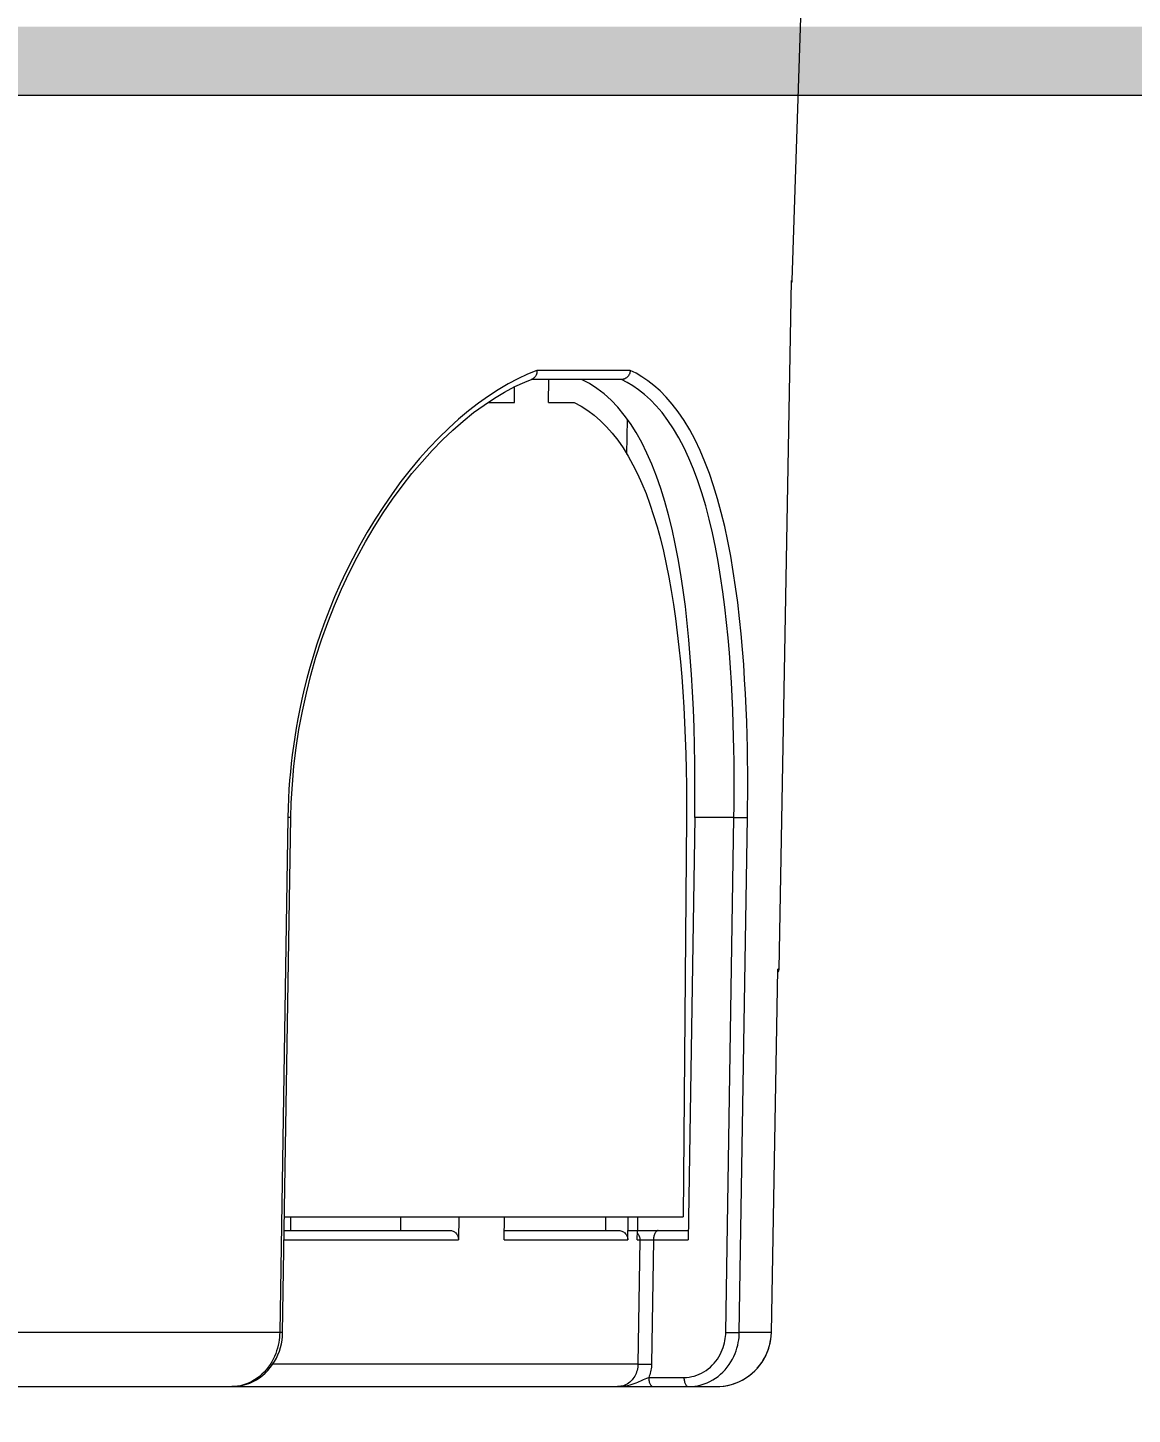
# Model space of a CAD drawing. Header units: millimetres. Extents: x -853320 to 19484, y -510814 to 9708.
# Drawn here: x 11202.5 to 11226.55, y 6735.58 to 6765.79 of the extents above; entities that cross this region are included whole.
import ezdxf
from ezdxf import colors
from ezdxf.entities.mleader import LeaderData, LeaderLine
from ezdxf.math import Vec2, Vec3

# ---------------------------------------------------------------- set-up
doc = ezdxf.new("R2010")
doc.units = ezdxf.units.MM
doc.layers.add('DS_ST_quote 1_50', color=7, linetype='Continuous')
for name, color, linetype, lineweight in [('F_ARREDI', 7, 'Continuous', 5), ('F_ELETTRICO', 22, 'Continuous', 5), ('F_ELETTRODOMESTICI', 40, 'Continuous', 5), ('F_PARETE_nuove', 5, 'Continuous', 5), ('F_TUBOLARE sez.40x40', 7, 'Continuous', 5)]:
    doc.layers.add(name, color=color, linetype=linetype, lineweight=lineweight)
doc.styles.add('ARIAL', font='arial.ttf')
doc.styles.add('DANZI-DIDASCALIE', font='Yu Gothic UI Light.ttf', dxfattribs={"height": 30})
doc.dimstyles.new('ISO-100', dxfattribs={"dimtxt": 100, "dimasz": 5, "dimexe": 0.25, "dimexo": 6, "dimgap": 6, "dimtad": 1, "dimtxsty": 'ARIAL', "dimblk": 'ARCHTICK', "dimcen": 2.5, "dimdle": 15, "dimse1": 1, "dimse2": 1, "dimclrd": 256, "dimclre": 256, "dimclrt": 256, "dimadec": 0, "dimazin": 0, "dimtfac": 1, "dimtmove": 0, "dimatfit": 3, "dimldrblk": 'ARCHTICK', "dimfxl": 1, "dimlwd": -1, "dimlwe": -1, "dimarcsym": 0})

# ---------------------------------------------------------------- blocks, each defined once
blk = doc.blocks.new('_Dot')
at = {"color": 0, "linetype": 'ByBlock', "lineweight": -2}
blk.add_line((-0.5, 0), (-1, 0), dxfattribs=at)
at = {"color": 0, "linetype": 'ByBlock', "const_width": 0.5}
blk.add_lwpolyline([(-0.25, 0, 1), (0.25, 0, 1)], format="xyb", close=True, dxfattribs=at)
blk = doc.blocks.new('SCATOLA INCASSO_1 P_sezione e pianta')
at = {"layer": 'F_ELETTRICO'}
for p, q in [((55446.896, -13649.83), (55433.518, -13649.398)), ((55446.896, -13649.83), (55446.896, -13649.85)), ((55446.903, -13649.85), (55446.896, -13649.85)), ((55446.903, -13649.85), (55446.896, -13649.85)), ((55461.896, -13650.117), (55446.903, -13649.85)), ((55461.896, -13650.117), (55461.896, -13650.117)), ((55461.896, -13650.117), (55461.896, -13650.143)), ((55461.908, -13650.118), (55461.896, -13650.117)), ((55461.903, -13650.143), (55461.896, -13650.143)), ((55461.903, -13650.143), (55461.896, -13650.143)), ((55469.815, -13650.285), (55461.903, -13650.143)), ((55469.815, -13650.285), (55469.815, -13650.285)), ((55469.815, -13650.285), (55469.815, -13650.983)), ((55458.596, -13651.005), (55458.597, -13650.909)), ((55469.815, -13650.983), (55458.597, -13650.805)), ((55458.597, -13650.85), (55458.597, -13650.822)), ((55458.597, -13650.909), (55458.597, -13650.85)), ((55458.594, -13651.101), (55458.596, -13651.005)), ((55458.594, -13651.101), (55458.594, -13651.954)), ((55469.811, -13651.279), (55458.594, -13651.101)), ((55469.811, -13651.279), (55469.813, -13651.183)), ((55469.813, -13651.183), (55469.814, -13651.086)), ((55469.814, -13651.086), (55469.815, -13651.028)), ((55469.815, -13651.028), (55469.815, -13651)), ((55470.994, -13682.187), (55470.994, -13651.487)), ((55458.594, -13651.954), (55467.794, -13652.1)), ((55467.594, -13653.408), (55467.594, -13652.097)), ((55467.794, -13652.851), (55467.794, -13652.1)), ((55458.594, -13652.134), (55467.294, -13652.203)), ((55467.294, -13660.889), (55467.294, -13652.203)), ((55470.794, -13652.956), (55470.794, -13652.189)), ((55467.795, -13652.936), (55467.794, -13652.851)), ((55467.794, -13652.851), (55470.506, -13652.895)), ((55467.797, -13653.041), (55467.795, -13652.936)), ((55470.503, -13653.087), (55470.504, -13652.99)), ((55470.504, -13652.99), (55470.506, -13652.895)), ((55467.294, -13653.203), (55467.594, -13653.203)), ((55467.797, -13653.207), (55467.594, -13653.203)), ((55467.797, -13653.098), (55467.797, -13653.041)), ((55467.797, -13653.12), (55467.797, -13653.098)), ((55467.797, -13653.207), (55467.797, -13653.147)), ((55467.797, -13653.147), (55470.503, -13653.19)), ((55470.502, -13653.146), (55470.503, -13653.087)), ((55470.502, -13653.174), (55470.502, -13653.146)), ((55470.503, -13653.19), (55470.503, -13661.143)), ((55470.866, -13653.128), (55470.841, -13653.07)), ((55448.855, -13653.358), (55448.855, -13655.391)), ((55449.051, -13653.546), (55449.051, -13655.52)), ((55450.677, -13653.431), (55449.92, -13653.421)), ((55467.294, -13653.408), (55467.594, -13653.408)), ((55467.797, -13653.412), (55467.594, -13653.408)), ((55467.594, -13656.098), (55467.594, -13653.606)), ((55467.797, -13656.101), (55467.797, -13653.412)), ((55467.594, -13653.893), (55467.294, -13653.893)), ((55449.551, -13655.136), (55449.551, -13654.579)), ((55449.551, -13655.136), (55449.051, -13655.132)), ((55449.107, -13655.658), (55449.042, -13655.498)), ((55449.551, -13655.881), (55449.209, -13655.878)), ((55449.551, -13656.459), (55449.551, -13655.881)), ((55467.797, -13656.101), (55467.294, -13656.094)), ((55467.294, -13657.094), (55467.797, -13657.101)), ((55467.797, -13660.897), (55467.797, -13657.101)), ((55467.594, -13660.893), (55467.594, -13657.271)), ((55467.594, -13658.357), (55467.294, -13658.355)), ((55469.814, -13660.929), (55458.597, -13660.751)), ((55458.597, -13660.816), (55469.815, -13660.994)), ((55467.294, -13660.756), (55467.594, -13660.759)), ((55469.815, -13660.994), (55469.815, -13697.529)), ((55470.984, -13661.909), (55470.991, -13661.974)), ((55470.991, -13661.974), (55470.994, -13662.039))]:
    blk.add_line(p, q, dxfattribs=at)
for points in [[(55461.962, -13650.144), (55461.956, -13650.139), (55461.945, -13650.131), (55461.933, -13650.125), (55461.921, -13650.121), (55461.908, -13650.118)], [(55470.981, -13651.311), (55470.967, -13651.236), (55470.947, -13651.154), (55470.921, -13651.074), (55470.889, -13650.995), (55470.851, -13650.919), (55470.809, -13650.846), (55470.761, -13650.776), (55470.709, -13650.71), (55470.652, -13650.647), (55470.591, -13650.589), (55470.526, -13650.535), (55470.457, -13650.485), (55470.385, -13650.441), (55470.31, -13650.402), (55470.232, -13650.368), (55470.153, -13650.34), (55470.072, -13650.318), (55469.989, -13650.301), (55469.905, -13650.29), (55469.815, -13650.285)], [(55470.593, -13650.591), (55470.534, -13650.541), (55470.471, -13650.495), (55470.406, -13650.453), (55470.338, -13650.416), (55470.267, -13650.383), (55470.195, -13650.355), (55470.121, -13650.331), (55470.046, -13650.312), (55469.969, -13650.298), (55469.892, -13650.289), (55469.815, -13650.285)], [(55458.597, -13650.805), (55458.35, -13650.802), (55458.1, -13650.8), (55457.848, -13650.8), (55457.596, -13650.801), (55457.341, -13650.803), (55457.076, -13650.808), (55456.797, -13650.814), (55456.507, -13650.823), (55456.209, -13650.835), (55455.902, -13650.849), (55455.586, -13650.867), (55455.263, -13650.888), (55454.932, -13650.914), (55454.594, -13650.943), (55454.255, -13650.978), (55453.913, -13651.018), (55453.569, -13651.064), (55453.231, -13651.115), (55452.899, -13651.171), (55452.572, -13651.234), (55452.255, -13651.302), (55451.95, -13651.376), (55451.654, -13651.456), (55451.371, -13651.542), (55451.1, -13651.634), (55450.842, -13651.732), (55450.597, -13651.836), (55450.365, -13651.947), (55450.147, -13652.064), (55449.944, -13652.186), (55449.758, -13652.313), (55449.587, -13652.445), (55449.434, -13652.578), (55449.299, -13652.71), (55449.183, -13652.843), (55449.08, -13652.975), (55448.991, -13653.104), (55448.916, -13653.232), (55448.855, -13653.358)], [(55458.597, -13650.822), (55458.597, -13650.812), (55458.597, -13650.805)], [(55470.981, -13651.311), (55470.971, -13651.255), (55470.954, -13651.179), (55470.931, -13651.105), (55470.904, -13651.032), (55470.873, -13650.961), (55470.836, -13650.892), (55470.796, -13650.826), (55470.751, -13650.762), (55470.702, -13650.702), (55470.649, -13650.645)], [(55458.594, -13651.101), (55458.352, -13651.097), (55458.108, -13651.095), (55457.861, -13651.095), (55457.614, -13651.096), (55457.365, -13651.098), (55457.106, -13651.102), (55456.833, -13651.108), (55456.55, -13651.116), (55456.258, -13651.126), (55455.958, -13651.14), (55455.65, -13651.156), (55455.334, -13651.176), (55455.01, -13651.2), (55454.68, -13651.228), (55454.347, -13651.261), (55454.012, -13651.299), (55453.676, -13651.342), (55453.345, -13651.39), (55453.02, -13651.444), (55452.701, -13651.503), (55452.391, -13651.568), (55452.091, -13651.639), (55451.802, -13651.715), (55451.524, -13651.797), (55451.259, -13651.885), (55451.006, -13651.979), (55450.765, -13652.079), (55450.538, -13652.186), (55450.323, -13652.298), (55450.125, -13652.415), (55449.941, -13652.538), (55449.773, -13652.665), (55449.623, -13652.793), (55449.491, -13652.921), (55449.375, -13653.05), (55449.274, -13653.177), (55449.187, -13653.303), (55449.113, -13653.427), (55449.051, -13653.548)], [(55469.815, -13651), (55469.815, -13650.99), (55469.815, -13650.983)], [(55470.994, -13652.089), (55470.991, -13652.02), (55470.984, -13651.951), (55470.973, -13651.883), (55470.957, -13651.816), (55470.936, -13651.75), (55470.911, -13651.685), (55470.882, -13651.622), (55470.849, -13651.561), (55470.811, -13651.502), (55470.77, -13651.445), (55470.725, -13651.391), (55470.676, -13651.339), (55470.625, -13651.291), (55470.57, -13651.245), (55470.514, -13651.204), (55470.456, -13651.166), (55470.396, -13651.132), (55470.336, -13651.102), (55470.275, -13651.075), (55470.213, -13651.053), (55470.153, -13651.034), (55470.093, -13651.018), (55470.034, -13651.005), (55469.977, -13650.996), (55469.921, -13650.989), (55469.867, -13650.985), (55469.815, -13650.983)], [(55470.794, -13652.189), (55470.792, -13652.132), (55470.786, -13652.075), (55470.776, -13652.02), (55470.763, -13651.964), (55470.746, -13651.91), (55470.725, -13651.857), (55470.701, -13651.805), (55470.673, -13651.755), (55470.642, -13651.706), (55470.607, -13651.659), (55470.57, -13651.614), (55470.529, -13651.572), (55470.486, -13651.532), (55470.441, -13651.495), (55470.394, -13651.46), (55470.345, -13651.429), (55470.296, -13651.401), (55470.245, -13651.376), (55470.195, -13651.355), (55470.143, -13651.336), (55470.093, -13651.32), (55470.043, -13651.307), (55469.994, -13651.297), (55469.946, -13651.289), (55469.9, -13651.283), (55469.855, -13651.28), (55469.811, -13651.279)], [(55470.994, -13651.487), (55470.991, -13651.409), (55470.984, -13651.332), (55470.981, -13651.311)], [(55458.594, -13651.954), (55458.202, -13651.95), (55457.809, -13651.949), (55457.416, -13651.952), (55457.024, -13651.958), (55456.633, -13651.968), (55456.244, -13651.982), (55455.859, -13652), (55455.477, -13652.023), (55455.1, -13652.05), (55454.726, -13652.081), (55454.358, -13652.117), (55453.997, -13652.158), (55453.643, -13652.205), (55453.297, -13652.256), (55452.96, -13652.314), (55452.631, -13652.377), (55452.311, -13652.447), (55452.003, -13652.522), (55451.708, -13652.604), (55451.424, -13652.692), (55451.154, -13652.786), (55450.896, -13652.887), (55450.653, -13652.995), (55450.423, -13653.109), (55450.209, -13653.229), (55450.01, -13653.356), (55449.825, -13653.489), (55449.657, -13653.629), (55449.503, -13653.776), (55449.366, -13653.928), (55449.245, -13654.085), (55449.14, -13654.249), (55449.051, -13654.417)], [(55470.794, -13652.189), (55470.815, -13652.188), (55470.835, -13652.187), (55470.856, -13652.184), (55470.875, -13652.18), (55470.894, -13652.176), (55470.911, -13652.17), (55470.928, -13652.163), (55470.942, -13652.156), (55470.956, -13652.148), (55470.967, -13652.139), (55470.977, -13652.13), (55470.984, -13652.12), (55470.989, -13652.11), (55470.993, -13652.099), (55470.994, -13652.089)], [(55449.551, -13654.579), (55449.632, -13654.428), (55449.725, -13654.282), (55449.831, -13654.141), (55449.949, -13654.005), (55450.08, -13653.875), (55450.222, -13653.75), (55450.376, -13653.63), (55450.542, -13653.515), (55450.719, -13653.405), (55450.907, -13653.3), (55451.106, -13653.201), (55451.317, -13653.106), (55451.538, -13653.015), (55451.77, -13652.93), (55452.011, -13652.85), (55452.263, -13652.774), (55452.524, -13652.703), (55452.794, -13652.637), (55453.072, -13652.576), (55453.358, -13652.519), (55453.651, -13652.466), (55453.951, -13652.418), (55454.257, -13652.374), (55454.569, -13652.334), (55454.885, -13652.298), (55455.205, -13652.266), (55455.53, -13652.238), (55455.858, -13652.213), (55456.19, -13652.192), (55456.525, -13652.174), (55456.864, -13652.16), (55457.205, -13652.148), (55457.549, -13652.14), (55457.895, -13652.135), (55458.244, -13652.133), (55458.594, -13652.134)], [(55467.594, -13652.751), (55467.595, -13652.762), (55467.598, -13652.772), (55467.604, -13652.782), (55467.611, -13652.792), (55467.621, -13652.801), (55467.632, -13652.81), (55467.645, -13652.818), (55467.66, -13652.826), (55467.676, -13652.832), (55467.694, -13652.838), (55467.712, -13652.843), (55467.732, -13652.847), (55467.752, -13652.849), (55467.773, -13652.851), (55467.794, -13652.851)], [(55470.506, -13652.895), (55470.539, -13652.896), (55470.572, -13652.898), (55470.605, -13652.903), (55470.637, -13652.908), (55470.67, -13652.915), (55470.701, -13652.923), (55470.733, -13652.933), (55470.763, -13652.944), (55470.794, -13652.956)], [(55470.794, -13652.956), (55470.815, -13652.955), (55470.835, -13652.954), (55470.856, -13652.951), (55470.875, -13652.947), (55470.894, -13652.943), (55470.911, -13652.937), (55470.928, -13652.93), (55470.942, -13652.923), (55470.956, -13652.915), (55470.967, -13652.906), (55470.977, -13652.897), (55470.984, -13652.887), (55470.989, -13652.877), (55470.993, -13652.866), (55470.994, -13652.856)], [(55470.841, -13653.07), (55470.81, -13652.997), (55470.801, -13652.975), (55470.794, -13652.956)], [(55467.653, -13653.204), (55467.661, -13653.196), (55467.678, -13653.183)], [(55467.678, -13653.183), (55467.696, -13653.172), (55467.715, -13653.163)], [(55467.715, -13653.163), (55467.735, -13653.156), (55467.755, -13653.151), (55467.776, -13653.148), (55467.797, -13653.147)], [(55467.797, -13653.147), (55467.797, -13653.143), (55467.797, -13653.137), (55467.797, -13653.12)], [(55470.503, -13653.19), (55470.502, -13653.183), (55470.502, -13653.174)], [(55470.503, -13653.19), (55470.537, -13653.192), (55470.572, -13653.195), (55470.606, -13653.201), (55470.639, -13653.209), (55470.672, -13653.219), (55470.704, -13653.231), (55470.735, -13653.245), (55470.765, -13653.261), (55470.794, -13653.279), (55470.822, -13653.299), (55470.848, -13653.32), (55470.873, -13653.344), (55470.897, -13653.371), (55470.918, -13653.399), (55470.938, -13653.429), (55470.955, -13653.461), (55470.969, -13653.494), (55470.98, -13653.528), (55470.987, -13653.562), (55470.992, -13653.598), (55470.994, -13653.633)], [(55470.994, -13653.633), (55470.992, -13653.574), (55470.986, -13653.517), (55470.978, -13653.463), (55470.967, -13653.411), (55470.954, -13653.362), (55470.94, -13653.316), (55470.925, -13653.273), (55470.91, -13653.233), (55470.895, -13653.196), (55470.88, -13653.161), (55470.866, -13653.128)], [(55448.855, -13653.358), (55448.875, -13653.36), (55448.896, -13653.364), (55448.915, -13653.37), (55448.935, -13653.378), (55448.953, -13653.388), (55448.97, -13653.399), (55448.987, -13653.411), (55449.001, -13653.425), (55449.014, -13653.441), (55449.025, -13653.457), (55449.035, -13653.474), (55449.042, -13653.492), (55449.047, -13653.51), (55449.05, -13653.528), (55449.051, -13653.546)], [(55467.594, -13653.606), (55467.595, -13653.585), (55467.598, -13653.565), (55467.604, -13653.545), (55467.612, -13653.526), (55467.621, -13653.508), (55467.633, -13653.49), (55467.646, -13653.475), (55467.661, -13653.46), (55467.678, -13653.448), (55467.696, -13653.437), (55467.715, -13653.427), (55467.735, -13653.42), (55467.755, -13653.415), (55467.776, -13653.413), (55467.797, -13653.412)], [(55448.855, -13655.391), (55448.938, -13655.599), (55449.036, -13655.809), (55449.148, -13656.021), (55449.274, -13656.234), (55449.414, -13656.449), (55449.567, -13656.664), (55449.735, -13656.88), (55449.916, -13657.096), (55450.111, -13657.311), (55450.32, -13657.524), (55450.541, -13657.737), (55450.775, -13657.946), (55451.02, -13658.151), (55451.277, -13658.352), (55451.542, -13658.547), (55451.815, -13658.735), (55452.095, -13658.916), (55452.378, -13659.088), (55452.662, -13659.25), (55452.948, -13659.402), (55453.231, -13659.544), (55453.511, -13659.676), (55453.788, -13659.797), (55454.059, -13659.909), (55454.325, -13660.011), (55454.584, -13660.104), (55454.838, -13660.19), (55455.086, -13660.268), (55455.327, -13660.338), (55455.562, -13660.401), (55455.791, -13660.459), (55456.014, -13660.51), (55456.23, -13660.557), (55456.441, -13660.598), (55456.646, -13660.635), (55456.846, -13660.667), (55457.039, -13660.696), (55457.227, -13660.72), (55457.414, -13660.742), (55457.6, -13660.761), (55457.786, -13660.777), (55457.978, -13660.791), (55458.178, -13660.802), (55458.385, -13660.81), (55458.597, -13660.816)], [(55448.855, -13655.391), (55448.875, -13655.391), (55448.896, -13655.393), (55448.916, -13655.396), (55448.935, -13655.402), (55448.954, -13655.409), (55448.971, -13655.417), (55448.987, -13655.427), (55449.001, -13655.439), (55449.014, -13655.452)], [(55449.014, -13655.452), (55449.025, -13655.466), (55449.034, -13655.481), (55449.042, -13655.498)], [(55449.607, -13656.543), (55449.457, -13656.317), (55449.324, -13656.095), (55449.207, -13655.875), (55449.107, -13655.658)], [(55458.597, -13660.751), (55458.273, -13660.741), (55457.874, -13660.718), (55457.474, -13660.683), (55457.074, -13660.634), (55456.675, -13660.573), (55456.277, -13660.499), (55455.882, -13660.413), (55455.491, -13660.314), (55455.104, -13660.203), (55454.722, -13660.08), (55454.347, -13659.946), (55453.978, -13659.802), (55453.617, -13659.647), (55453.265, -13659.482), (55452.922, -13659.309), (55452.59, -13659.126), (55452.268, -13658.936), (55451.957, -13658.739), (55451.659, -13658.536), (55451.373, -13658.326), (55451.101, -13658.112), (55450.842, -13657.894), (55450.598, -13657.673), (55450.369, -13657.449), (55450.155, -13657.223), (55449.956, -13656.996), (55449.773, -13656.769), (55449.607, -13656.543)], [(55467.594, -13657.271), (55467.595, -13657.253), (55467.598, -13657.235), (55467.604, -13657.218), (55467.612, -13657.201), (55467.621, -13657.185), (55467.633, -13657.17), (55467.646, -13657.156), (55467.661, -13657.144), (55467.678, -13657.133), (55467.696, -13657.123), (55467.715, -13657.115), (55467.735, -13657.109), (55467.755, -13657.104), (55467.776, -13657.102), (55467.797, -13657.101)], [(55458.597, -13660.751), (55458.597, -13660.751), (55458.597, -13660.755), (55458.597, -13660.761), (55458.597, -13660.771)], [(55458.597, -13660.771), (55458.597, -13660.798), (55458.597, -13660.816)], [(55470.994, -13662.039), (55470.994, -13662.029), (55470.99, -13661.95), (55470.98, -13661.871), (55470.964, -13661.794), (55470.943, -13661.718), (55470.915, -13661.644), (55470.883, -13661.571), (55470.844, -13661.501), (55470.801, -13661.434), (55470.752, -13661.37), (55470.699, -13661.309), (55470.642, -13661.252), (55470.58, -13661.199), (55470.514, -13661.151), (55470.446, -13661.106), (55470.373, -13661.066), (55470.299, -13661.031), (55470.221, -13661.001), (55470.142, -13660.976), (55470.062, -13660.956), (55469.98, -13660.942), (55469.898, -13660.933), (55469.814, -13660.929)], [(55469.814, -13660.929), (55469.815, -13660.929), (55469.815, -13660.933), (55469.815, -13660.939), (55469.815, -13660.949)], [(55469.815, -13660.949), (55469.815, -13660.977), (55469.815, -13660.994)], [(55469.815, -13660.994), (55469.867, -13660.996), (55469.921, -13661), (55469.977, -13661.006), (55470.034, -13661.015), (55470.093, -13661.027), (55470.153, -13661.042), (55470.213, -13661.06), (55470.275, -13661.081), (55470.336, -13661.106), (55470.396, -13661.135), (55470.456, -13661.167), (55470.514, -13661.203), (55470.57, -13661.242), (55470.625, -13661.285), (55470.676, -13661.331), (55470.725, -13661.379), (55470.77, -13661.431), (55470.811, -13661.485), (55470.849, -13661.541), (55470.882, -13661.598), (55470.911, -13661.658), (55470.936, -13661.719), (55470.957, -13661.781), (55470.973, -13661.844), (55470.984, -13661.909)]]:
    blk.add_lwpolyline(points, dxfattribs=at)
for centre, start, end in [((55446.894, -13649.93), 51.9924, 89), ((55461.894, -13650.217), 46.888, 88.9794)]:
    blk.add_arc(centre, 0.1, start, end, dxfattribs=at)
blk = doc.blocks.new('PARETI NUOVE_slider grande_cucina_rev.01_pianta')
at = {"layer": 'F_TUBOLARE sez.40x40', "true_color": 0x636466}
h = blk.add_hatch(color=251, dxfattribs=at)
h.dxf.hatch_style = 1
h.paths.add_polyline_path([(24513.616, 21854.66), (24513.616, 21814.66), (25188.616, 21814.66), (25188.616, 21854.66)])
h.paths.add_polyline_path([(24513.616, 21853.16), (24513.616, 21816.16), (25188.616, 21816.16), (25188.616, 21853.16)], flags=17)
at = {"layer": 'F_TUBOLARE sez.40x40'}
blk.add_lwpolyline([(24513.616, 21853.16), (24513.616, 21816.16), (25188.616, 21816.16), (25188.616, 21853.16)], close=True, dxfattribs=at)
at = {"layer": 'Defpoints', "rotation": 270}
blk.add_blockref('SCATOLA INCASSO_1 P_sezione e pianta', (38762.744, 77296.024), dxfattribs=at)
blk = doc.blocks.new('_ArchTick')
at = {"color": 0, "linetype": 'ByBlock', "const_width": 0.15}
blk.add_lwpolyline([(-0.5, -0.5), (0.5, 0.5)], dxfattribs=at)
blk = doc.blocks.new('*D146')
at = {"layer": 'Defpoints', "color": 0, "transparency": 16777216}
for p in [(5588.556, 7348.815), (19268.524, 2810.66), (19483.824, 2810.66)]:
    blk.add_point(p, dxfattribs=at)
at = {"layer": 'DS_ST_quote 1_50', "transparency": 16777216}
blk.add_line((19268.524, 7363.815), (19268.524, 2795.66), dxfattribs=at)
at = {"layer": 'DS_ST_quote 1_50', "transparency": 16777216, "xscale": 5, "yscale": 5, "zscale": 5}
for p, rotation in [((19268.524, 7348.815), 90), ((19268.524, 2810.66), 270)]:
    blk.add_blockref('_ArchTick', p, dxfattribs=dict(at, rotation=rotation))
at = {"layer": 'DS_ST_quote 1_50', "transparency": 16777216, "insert": (19202.429, 5079.737), "char_height": 100, "attachment_point": 5, "rotation": 90, "style": 'ARIAL'}
blk.add_mtext('4538,15', dxfattribs=at)
blk = doc.blocks.new('BAGNO-LAVANDERIA_pianta_sol.B')
at = {"layer": 'F_ELETTRODOMESTICI', "color": 5, "ltscale": 5}
ml = blk.add_multileader_mtext('Standard', dxfattribs=at)
ml.set_content('{\\fYu Gothic UI Light|b0|i0|c128|p34;BASAMENTO c/cassetto} ditta MIELE art.WTS 610', color=5, style='DANZI-DIDASCALIE')
ml.set_leader_properties(color=256, linetype='ByLayer', lineweight=-1)
ml.set_arrow_properties(name='DOT')
ml.build(insert=Vec2(0, 0))
ml.multileader.update_dxf_attribs({"arrow_head_size": 5, "scale": 5})
ctx = ml.context
ctx.base_point, ctx.scale, ctx.char_height, ctx.arrow_head_size, ctx.landing_gap_size, ctx.plane_origin, ctx.plane_x_axis, ctx.plane_y_axis = Vec3(865728.962, 518190.635), 5, 25, 5, 10, Vec3(865691.994, 518253.274), Vec3(0, -1), Vec3(1, 0)
notes = []
notes.append((ctx, [(0, (0, 0, 0), (0, 0), (1, 0), 1, [])]))
ctx.mtext.insert, ctx.mtext.text_direction, ctx.mtext.rotation, ctx.mtext.width, ctx.mtext.flow_direction = Vec3(865741.68, 518180.635), Vec3(0, -1), 4.712389, 471.57428, 5
ml = blk.add_multileader_mtext('Standard', dxfattribs=at)
ml.set_content('{\\fYu Gothic UI Light|b0|i0|c128|p34;LAVASCIUGA} ditta MIELE art.WTD165 WPM 8/5kg', color=5, style='DANZI-DIDASCALIE')
ml.set_leader_properties(color=256, linetype='ByLayer', lineweight=-1)
ml.set_arrow_properties(name='DOT')
ml.build(insert=Vec2(0, 0))
ml.multileader.update_dxf_attribs({"arrow_head_size": 5, "scale": 5})
ctx = ml.context
ctx.base_point, ctx.scale, ctx.char_height, ctx.arrow_head_size, ctx.landing_gap_size, ctx.plane_origin, ctx.plane_x_axis, ctx.plane_y_axis = Vec3(865852.825, 518185.277), 5, 25, 5, 10, Vec3(865819.832, 518247.915), Vec3(0, -1), Vec3(1, 0)
notes.append((ctx, [(0, (0, 0, 0), (0, 0), (1, 0), 1, [])]))
ctx.mtext.insert, ctx.mtext.text_direction, ctx.mtext.rotation, ctx.mtext.width, ctx.mtext.flow_direction = Vec3(865869.518, 518175.277), Vec3(0, -1), 4.712389, 377.01669, 5
for ctx, leaders in notes:
    for number, flags, end, landing, length, lines in leaders:
        leader = LeaderData()
        leader.index, (leader.has_last_leader_line, leader.has_dogleg_vector, leader.attachment_direction) = number, flags
        leader.last_leader_point, leader.dogleg_vector, leader.dogleg_length = Vec3(end), Vec3(landing), length
        for number, points, colour, breaks in lines:
            line = LeaderLine()
            line.index, line.vertices, line.color, line.breaks = number, Vec3.list(points), colors.encode_raw_color(colour), breaks
            leader.lines.append(line)
        ctx.leaders.append(leader)

msp = doc.modelspace()

# ---------------------------------------------------------------- block references
at = {"layer": 'F_ARREDI', "color": 2, "lineweight": 5}
msp.add_blockref('BAGNO-LAVANDERIA_pianta_sol.B', (-853319.899, -510814.178), dxfattribs=at)
at = {"layer": 'F_PARETE_nuove'}
msp.add_blockref('PARETI NUOVE_slider grande_cucina_rev.01_pianta', (-13893.766, -15088.845), dxfattribs=at)

# ---------------------------------------------------------------- dimensions: what is measured, and where the dimension line sits
at = {"layer": 'DS_ST_quote 1_50', "color": 4}
dim = msp.add_linear_dim(base=(19268.5243, 2810.6601), p1=(5588.556, 7348.8148), p2=(19483.824, 2810.6601), angle=90, dimstyle='ISO-100', dxfattribs=at)
dim.commit()
dim.dimension.update_dxf_attribs({"geometry": '*D146', "text_midpoint": (19202.4288, 5079.7375)})

doc.saveas('drawing.dxf')
